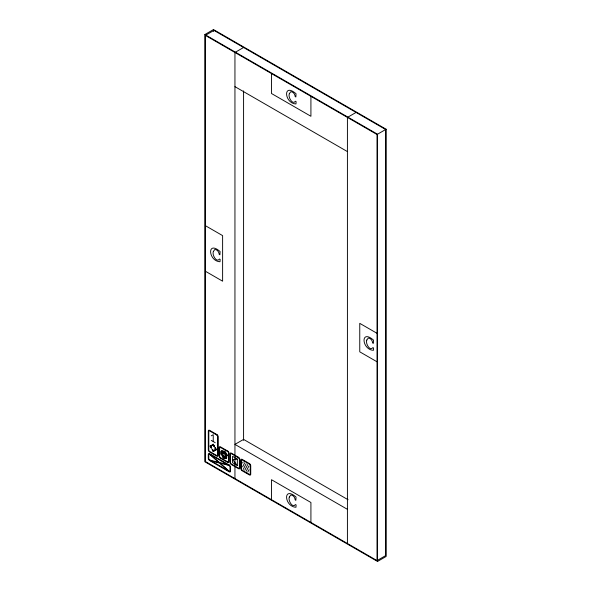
<?xml version="1.0" encoding="UTF-8"?>
<svg xmlns="http://www.w3.org/2000/svg" width="591" height="591" viewBox="0 0 591 591"><rect width="100%" height="100%" fill="white"/><g stroke="black" fill="none" stroke-linecap="round" stroke-linejoin="round"><path stroke-width="0.89" d="M226.855 454.413L227.077 455.609L226.043 455.609M221.13 451.354L221.167 453.083M226.575 458.284L226.737 456.71L225.23 455.698L225.075 457.493L226.013 458.49M221.1 453.696L221.869 453.378M242.598 463.004L243.115 461.985M242.598 466.853L244.652 462.819M246.166 463.699L243.263 469.394M244.777 470.281L247.681 464.57M246.292 471.153L248.959 465.915M247.806 472.024L248.996 469.69M222.29 455.912L223.08 455.063M223.08 457.441L224.129 458.513M223.28 457.404L222.97 457.737L223.095 456.06L224.477 456.119L224.159 456.459L225.585 458.49L224.292 458.468M204.855 34.537L213.484 29.55L386.145 129.237L386.145 556.463L377.516 561.45L204.855 461.763L204.855 34.537L377.516 134.223L377.516 561.45M205.343 35.386L213.979 30.407L385.657 129.518L385.657 555.614L377.021 560.593L205.343 461.482L205.343 35.386L377.021 134.504L386.145 129.237M243.581 47.494L234.945 52.481L234.945 478.57M356.055 112.43L347.419 117.417L347.419 543.506M211.164 445.363L210.034 446.013L211.164 447.978M212.103 444.816L213.24 444.166L214.37 446.124M211.246 445.503L210.197 446.109L211.246 447.934M212.184 444.957L213.24 444.351L214.289 446.175M211.556 445.873L210.669 446.382L211.556 447.912M212.354 445.407L213.24 444.905L214.119 446.427M211.637 446.013L210.832 446.478L211.637 447.867M212.435 445.548L213.24 445.089L214.038 446.478M214.038 450.179L213.24 450.645L212.435 449.256M214.843 449.714L215.641 449.256L214.843 447.867M214.119 450.32L213.24 450.83L212.354 449.3M214.925 449.854L215.804 449.345L214.925 447.815M214.289 450.77L213.24 451.384L212.184 449.559M215.227 450.231L216.284 449.625L215.227 447.801M214.37 450.911L213.24 451.568L212.103 449.603M215.309 450.372L216.446 449.714L215.309 447.756M221.27 451.302L222.209 451.258L221.876 450.46L223.11 452.137L222.94 453.785L222.755 452.972L221.33 452.942M211.268 435.818L213.24 434.71L213.24 441.543M237.36 459.111L232.529 459.517L237.36 465.494L237.36 459.111L232.529 456.326L232.529 462.709L237.36 465.494M222.098 451.147C220.332 450.571 220.702 454.383 222.711 453.083M225.223 453.046L223.871 453.009L223.317 451.265L224.373 451.302M223.176 456.171L224.225 456.222L225.319 458.18M224.528 451.221L225.348 452.647M234.945 86.655L347.419 151.591M205.343 225.651L222.615 235.617L222.615 281.19L205.343 271.217M377.021 333.309L359.756 323.343L359.756 351.822L377.021 361.788M348.077 499.735L243.581 439.409L234.945 444.388L347.419 509.331M211.268 440.406L215.213 442.681M225.363 454.376L224.831 454.021L226.035 455.72L227.395 455.72L226.87 455.38L226.833 454.22M225.134 454.324L225.4 452.056L226.715 454.006M225.622 458.424L223.982 458.247M224.846 451.531L223.206 451.155L223.826 453.12L225.304 453.157L225.215 452.137M221.352 454.605L222.312 456.06L223.199 455.107L221.876 453.267L221.13 453.393L221.174 454.294M221.293 454.649L221.012 453.947M377.021 134.504L377.021 560.593M310.918 96.34L310.918 116.279L271.454 93.489L271.454 73.557M310.918 522.429L310.918 502.49L271.454 479.707L271.454 499.646M243.581 90.888L243.581 440.384M213.484 29.55L213.484 31.397M213.344 251.515C211.814 254.669 216.638 263.246 219.468 259.013L220.148 259.405L219.992 261.739C208.335 261.229 206.643 239.894 220.088 251.537L219.889 254.765L219.195 254.366C219.032 252.054 217.318 249.491 214.806 249.491L213.344 251.515M289.317 93.725C287.78 96.88 292.611 105.457 295.434 101.224L296.113 101.615L295.965 103.95C284.308 103.44 282.616 82.105 296.054 93.747L295.862 96.976L295.168 96.577C295.005 94.264 293.291 91.701 290.779 91.701L289.317 93.725M289.317 497.031C287.78 500.178 292.611 508.762 295.434 504.529L296.113 504.921L295.965 507.255C284.308 506.738 282.616 485.41 296.054 497.053L295.862 500.282L295.168 499.883C295.005 497.563 293.291 495.007 290.779 495.007L289.317 497.031M366.767 340.091C365.238 343.245 370.062 351.822 372.884 347.589L373.571 347.981L373.416 350.315C361.758 349.806 360.067 328.47 373.512 340.113L373.313 343.341L372.618 342.943C372.456 340.63 370.742 338.067 368.23 338.074L366.767 340.091M226.649 456.747L226.279 458.542L225.164 457.493L225.311 455.853L226.649 456.747M218.589 462.288L209.517 460.042L211.142 460.98L219.409 463.026L229.293 471.463L220.221 463.233L229.293 465.479L227.668 464.541L219.409 462.494L209.517 454.058L218.589 462.288M216.882 434.533L209.598 430.329A1.825 1.056 60 0 0 208.305 431.068L208.305 449.736A1.825 1.056 60 0 0 209.598 451.975L216.882 456.178A1.825 1.056 60 0 0 218.175 455.432L218.175 436.771A1.825 1.056 60 0 0 216.882 434.533M216.882 435.102L209.598 430.898A1.13 0.65 60 0 0 208.8 431.356L208.8 450.017A1.13 0.65 60 0 0 209.598 451.406L216.882 455.609A1.13 0.65 60 0 0 217.68 455.144L217.68 436.483A1.13 0.65 60 0 0 216.882 435.102M227.734 451.051L220.45 446.848A1.825 1.056 60 0 0 219.158 447.594L219.158 456.001A1.825 1.056 60 0 0 220.45 458.239L227.734 462.443A1.825 1.056 60 0 0 229.027 461.697L229.027 453.29A1.825 1.056 60 0 0 227.734 451.051M238.587 457.316L231.303 453.112A1.825 1.056 60 0 0 230.01 453.858L230.01 462.265A1.825 1.056 60 0 0 231.303 464.504L238.587 468.707A1.825 1.056 60 0 0 239.88 467.961L239.88 459.554A1.825 1.056 60 0 0 238.587 457.316M249.439 463.58L242.155 459.377A1.825 1.056 60 0 0 240.862 460.123L240.862 468.53A1.825 1.056 60 0 0 242.155 470.768L249.439 474.972A1.825 1.056 60 0 0 250.732 474.226L250.732 465.819A1.825 1.056 60 0 0 249.439 463.58M227.734 451.62L220.45 447.417A1.13 0.65 60 0 0 219.653 447.875L219.653 456.282A1.13 0.65 60 0 0 220.45 457.67L227.734 461.874A1.13 0.65 60 0 0 228.532 461.408L228.532 453.002A1.13 0.65 60 0 0 227.734 451.62M238.587 457.885L231.303 453.681A1.13 0.65 60 0 0 230.505 454.139L230.505 462.554A1.13 0.65 60 0 0 231.303 463.935L238.587 468.138A1.13 0.65 60 0 0 239.385 467.68L239.385 459.266A1.13 0.65 60 0 0 238.587 457.885M249.439 464.149L242.155 459.946A1.13 0.65 60 0 0 241.357 460.411L241.357 468.818A1.13 0.65 60 0 0 242.155 470.2L249.439 474.403A1.13 0.65 60 0 0 250.237 473.945L250.237 465.538A1.13 0.65 60 0 0 249.439 464.149M229.212 465.006L209.598 453.681A1.825 1.056 60 0 0 208.305 454.427L208.305 458.276A1.825 1.056 60 0 0 209.598 460.515L229.212 471.84A1.825 1.056 60 0 0 230.505 471.093L230.505 467.245A1.825 1.056 60 0 0 229.212 465.006M229.212 465.575L209.598 454.25A1.13 0.65 60 0 0 208.8 454.715L208.8 458.564A1.13 0.65 60 0 0 209.598 459.946L229.212 471.271A1.13 0.65 60 0 0 230.01 470.813L230.01 466.956A1.13 0.65 60 0 0 229.212 465.575"/></g></svg>
